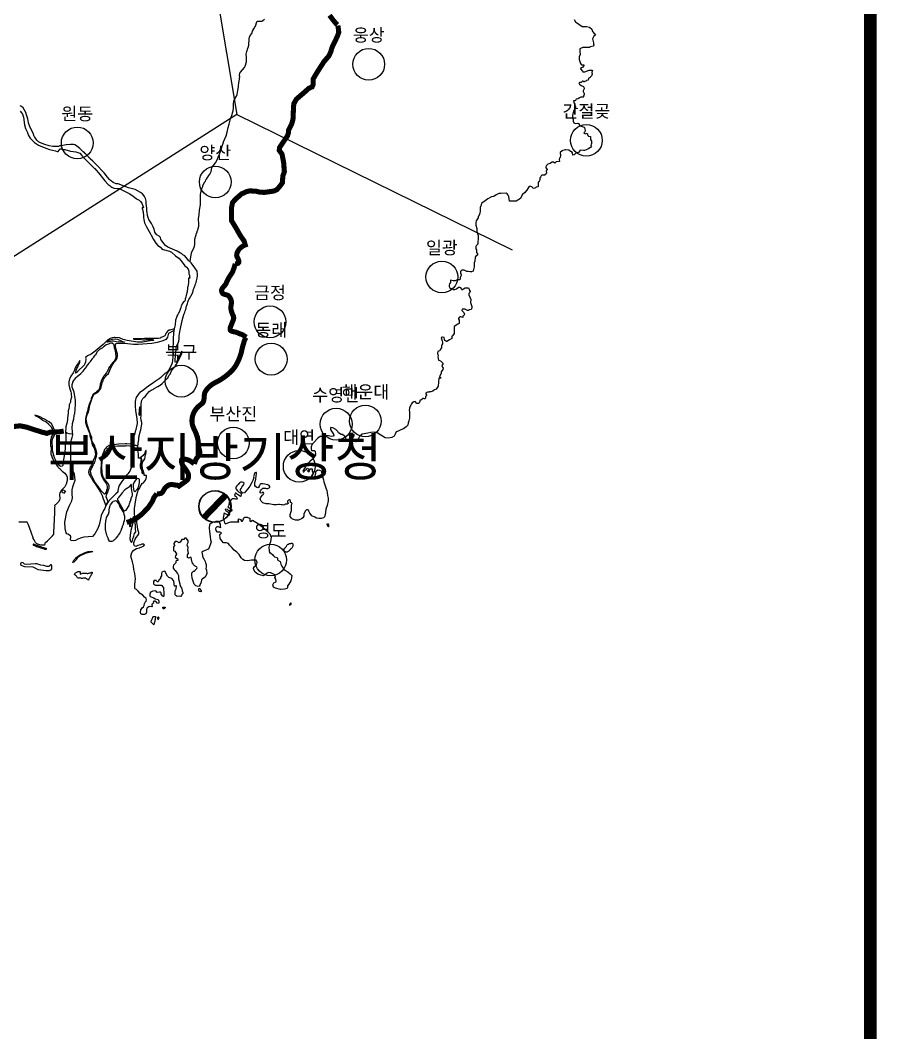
# Model space of a CAD drawing. Header units: millimetres. Extents: x -954552 to 1497340, y -301250 to 736091.
# Drawn here: x 369630 to 437134, y 139135 to 218938 of the extents above; entities that cross this region are included whole.
import ezdxf
from ezdxf.enums import TextEntityAlignment as Align

# ---------------------------------------------------------------- set-up
doc = ezdxf.new("R2010")
doc.units = ezdxf.units.MM
for name, color, linetype in [('2121', 7, 'Continuous'), ('2122', 7, 'Continuous'), ('2411', 7, 'Continuous'), ('AWS', 4, 'Continuous'), ('AWS명', 2, 'Continuous'), ('EL', 2, 'Continuous'), ('MAIN-RIVER', 5, 'Continuous'), ('Point', 1, 'Continuous'), ('관측소명', 3, 'Continuous'), ('기상청', 1, 'Continuous'), ('티센', 6, 'Continuous')]:
    doc.layers.add(name, color=color, linetype=linetype)
doc.styles.get("Standard").update_dxf_attribs({"font": ''})
doc.styles.get('Standard').set_extended_font_data('Gulim')

# ---------------------------------------------------------------- blocks, each defined once
blk = doc.blocks.new('관측소(기상청)')
at = {"layer": '기상청', "const_width": 500}
blk.add_lwpolyline([(821, 874), (-914, -926)], dxfattribs=at)
at = {"layer": '기상청'}
blk.add_circle((-46, -26), 1250, dxfattribs=at)

msp = doc.modelspace()

# ---------------------------------------------------------------- linework, layer by layer
at = {"const_width": 1000}
msp.add_lwpolyline([(436634, 41900), (436634, 603450), (72212, 603450), (72212, 41900)], close=True, dxfattribs=at)
at = {"layer": '2121', "color": 7}
msp.add_lwpolyline([(413287, 219002), (413390, 218820), (413390, 218820), (413905, 218457), (414257, 218457), (414491, 218399), (414667, 218223), (414725, 218048), (414901, 217872), (414959, 217755), (414842, 217696), (414725, 217462), (414815, 217151), (414815, 217151), (414804, 217054), (414834, 216987), (414837, 216939), (414781, 216904), (414558, 216835), (414494, 216791), (413958, 216782), (413784, 216723), (413734, 216679), (413735, 216452), (413767, 216254), (413729, 216190), (413688, 216046), (413691, 215840), (413725, 215691), (413778, 215516), (413835, 215448), (413835, 215448), (413873, 215424), (414041, 215420), (414042, 215377), (413969, 215238), (413857, 215193), (413795, 215126), (413796, 215113), (413818, 215073), (413924, 214950), (413936, 214948), (413968, 214869), (414131, 214866), (414472, 215002), (414691, 214996), (414729, 214987), (414730, 214943), (414685, 214847), (414678, 214808), (414703, 214693), (414658, 214559), (414581, 214491), (414551, 214418), (414433, 214364), (414414, 214345), (414378, 214213), (414247, 214199), (414205, 214130), (414111, 214100), (414093, 214084), (414043, 214077), (413986, 214126), (413986, 214126), (413949, 214126), (413843, 214043), (413706, 214037), (413663, 214015), (413676, 213953), (413715, 213897), (413834, 213789), (414023, 213727), (414061, 213671), (414083, 213521), (414006, 213364), (413998, 213323), (414069, 213165), (414070, 213096), (414035, 212955), (414011, 212901), (413993, 212882), (413824, 212868), (413705, 212828), (413607, 212745), (413439, 212705), (413384, 212620), (413343, 212598), (413247, 212578), (413266, 212481), (413299, 212399), (413301, 212316), (413404, 212117), (413404, 212099), (413399, 212017), (413325, 211941), (413325, 211941), (413292, 211877), (413292, 211858), (413247, 211783), (413167, 211429), (413148, 211280), (413207, 211114), (413203, 210976), (413255, 210849), (413308, 210815), (413361, 210811), (413567, 210838), (413624, 210790), (413700, 210671), (413765, 210610), (414003, 210544), (414066, 210512), (414136, 210404), (414151, 210204), (414140, 210147), (414060, 210075), (414079, 210050), (414168, 209992), (414323, 210035), (414370, 209851), (414408, 209814), (414548, 209787), (414565, 209776), (414573, 209642), (414568, 209535), (414654, 209418), (414650, 209204), (414622, 209161), (414608, 209076), (414650, 209020), (414580, 208907), (414438, 208822), (414353, 208765), (414113, 208666), (414019, 208668), (413762, 208686), (413711, 208629), (413712, 208616), (413621, 208521), (413410, 208461), (413317, 208351), (413274, 208328), (413193, 208315), (413159, 208489), (413114, 208564), (413002, 208599), (412856, 208690), (412624, 208737), (412570, 208731), (412395, 208671), (412332, 208635), (412184, 208518), (412195, 208416), (412225, 208306), (412207, 208268), (412175, 208119), (412142, 208071), (412099, 207973), (412126, 207817), (412119, 207807), (411876, 207769), (411790, 207699), (411790, 207687), (411766, 207680), (411664, 207748), (411664, 207748), (411533, 207749), (411497, 207734), (411397, 207643), (411205, 207584), (411118, 207496), (411063, 207382), (411065, 207313), (411148, 207171), (411148, 207152), (411081, 207070), (411108, 206888), (411066, 206820), (411041, 206819), (410973, 206746), (410967, 206728), (410743, 206721), (410711, 206712), (410681, 206683), (410681, 206683), (410631, 206559), (410589, 206488), (410574, 206375), (410560, 206290), (410518, 206233), (410475, 206191), (410461, 206134), (410461, 206021), (410455, 205879), (410450, 205839), (410430, 205817), (410281, 205779), (410232, 205738), (410139, 205687), (410065, 205715), (409938, 205815), (409871, 205839), (409800, 205848), (409763, 205832), (409726, 205798), (409726, 205798), (409555, 205555), (409386, 205371), (409195, 205167), (409058, 204893), (408715, 204687), (408199, 204670), (408143, 205038), (408124, 205100), (408093, 205153), (408002, 205260), (407915, 205310), (407505, 205291), (407362, 205282), (407128, 205186), (406943, 205045), (406781, 205008), (406493, 204855), (406261, 204709), (406014, 204512), (405959, 204423), (405926, 204294), (405907, 204267), (405876, 204180), (405875, 204154), (405875, 203898), (405851, 203741), (405789, 203567), (405730, 203477), (405719, 203364), (405566, 203130), (405531, 202973), (405546, 202787), (405625, 202525), (405622, 202293), (405713, 201973), (405722, 201907), (405722, 201907), (405710, 201845), (405700, 201314), (405675, 201285), (405675, 201266), (405599, 201184), (405558, 201149), (405541, 201105), (405530, 201005), (405543, 200930), (405601, 200843), (405598, 200643), (405681, 200520), (405676, 200413), (405546, 200336), (405491, 200254), (405452, 199941), (405410, 199822), (405396, 199509), (405339, 199189), (405321, 199167), (405190, 199106), (405077, 199104), (404943, 199133), (404827, 199145), (404613, 199229), (404451, 199233), (404376, 199200), (404327, 199131), (404329, 199037), (404381, 198863), (404378, 198809), (404378, 198809), (404303, 198662), (404292, 198530), (404262, 198482), (404075, 198471), (403895, 198405), (403751, 198397), (403547, 198462), (403533, 198448), (403553, 198281), (403473, 198161), (403437, 198055), (403439, 197954), (403504, 197790), (403667, 197783), (403755, 197719), (403880, 197717), (404010, 197763), (404164, 197903), (404239, 197911), (404302, 197887), (404432, 197723), (404449, 197717), (404486, 197721), (404572, 197763), (404709, 197855), (404903, 197852), (404953, 197840), (405007, 197749), (405023, 197681), (405089, 197555), (405064, 197479), (405064, 197479), (404991, 197391), (404986, 197297), (405141, 196937), (405121, 196680), (405225, 196382), (405221, 196270), (405203, 196200), (405166, 196149), (405023, 196116), (404967, 196072), (404868, 196061), (404735, 196144), (404683, 196162), (404450, 196170), (404442, 196064), (404582, 195891), (404634, 195785), (404635, 195760), (404592, 195675), (404529, 195632), (404506, 195602), (404500, 195521), (404350, 195556), (404275, 195555), (404213, 195517), (404171, 195423), (404172, 195372), (404235, 195288), (404235, 195288), (404226, 195045), (404128, 194972), (403835, 194801), (403835, 194557), (403835, 194362), (403835, 194240), (403689, 194069), (403640, 194044), (403640, 193849), (403469, 193751), (403255, 193608), (403255, 193608), (403223, 193614), (403135, 193660), (403103, 193687), (403058, 193786), (403043, 193930), (403030, 193946), (402922, 193964), (402844, 193965), (402818, 193936), (402813, 193908), (402820, 193833), (402888, 193668), (402918, 193560), (402914, 193434), (402864, 193366), (402841, 193308), (402837, 193127), (402727, 192975), (402697, 192887), (402585, 192861), (402548, 192823), (402518, 192710), (402519, 192648), (402558, 192536), (402554, 192391), (402562, 192285), (402602, 192155), (402615, 192142), (402759, 192094), (402956, 191896), (402858, 191725), (402907, 191603), (402956, 191505), (402931, 191408), (402809, 191237), (402809, 191090), (402672, 190862), (402672, 190862), (402799, 190727), (402611, 190724), (402577, 190092), (402418, 189870), (402272, 189821), (402150, 189699), (401978, 189639), (401891, 189657), (401853, 189619), (401828, 189612), (401780, 189628), (401716, 189632), (401635, 189584), (401604, 189537), (401604, 189499), (401650, 189403), (401651, 189353), (401638, 189353), (401577, 189289), (401579, 189146), (401542, 189105), (401542, 189092), (401536, 189086), (401454, 189094), (401425, 189118), (401336, 189114), (401305, 189092), (401276, 189034), (401222, 189009), (401133, 188933), (401103, 188801), (401030, 188722), (400880, 188729), (400758, 188883), (400658, 188863), (400522, 188786), (400522, 188773), (400522, 188773), (400455, 188703), (400416, 188609), (400351, 188533), (400297, 188370), (400294, 188170), (400301, 188139), (400301, 188139), (400304, 187786), (400304, 187575), (400254, 187369), (400209, 187203), (400165, 187020), (400048, 186881), (399837, 186742), (399632, 186648), (399421, 186559), (399260, 186487), (399166, 186303), (399099, 186165), (398916, 186048), (398633, 186004), (398383, 186026), (398172, 186165), (397917, 186326), (397733, 186442), (397522, 186464), (397273, 186442), (397017, 186398), (396573, 186303), (396368, 186142), (396295, 185981), (396184, 185793), (396068, 185704), (395951, 185726), (395857, 185793), (395812, 185909), (395857, 186070), (395951, 186187), (395951, 186281), (395835, 186259), (395768, 186187), (395696, 186048), (395651, 185932), (395535, 185793), (395440, 185815), (395324, 185865), (395279, 186070), (395185, 186165), (395024, 186281), (394930, 186281), (394724, 186420), (394652, 186537), (394491, 186675), (394263, 186814), (394075, 186836), (394075, 186675), (394169, 186559), (394308, 186326), (394352, 186187), (394286, 186165), (394147, 186142), (393914, 186187), (393753, 186209), (393681, 186142), (393475, 186142), (393264, 186142), (393059, 185981), (392803, 185676), (392642, 185515), (392570, 185310), (392548, 185149), (392592, 185032), (392803, 185032), (392870, 184982), (392898, 184705), (392803, 184499), (392642, 184310), (392481, 184199), (392248, 183966), (392109, 183733), (391948, 183505), (391898, 183389), (391926, 183339), (391971, 183339), (392065, 183478), (392154, 183505), (392204, 183594), (392248, 183644), (392365, 183594), (392343, 183505), (392270, 183411), (392343, 183339), (392409, 183367), (392431, 183455), (392481, 183572), (392570, 183594), (392642, 183572), (392642, 183478), (392642, 183389), (392687, 183317), (392687, 183200), (392615, 183083), (392592, 182995), (392592, 182878), (392615, 182834), (392753, 182900), (392848, 182995), (392892, 183111), (392920, 183250), (392920, 183361), (392987, 183433), (393081, 183500), (393220, 183478), (393336, 183411), (393381, 183317), (393425, 183156), (393447, 183039), (393475, 182878), (393520, 182717), (393564, 182556), (393658, 182229), (393753, 182001), (393797, 181884), (393819, 181723), (393842, 181490), (393892, 181257), (393892, 181052), (393819, 180680), (393725, 180402), (393681, 180169), (393658, 179986), (393614, 179802), (393520, 179708), (393359, 179664), (393170, 179664), (392987, 179686), (392848, 179775), (392615, 179869), (392548, 179963), (392454, 180080), (392387, 180241), (392337, 180330), (392270, 180358), (392198, 180358), (392082, 180241), (391971, 180008), (391993, 179847), (391898, 179708), (391804, 179636), (391665, 179591), (391554, 179547), (391321, 179547), (391204, 179591), (391088, 179614), (390999, 179686), (390905, 179825), (390905, 179986), (390949, 180147), (390999, 180308), (391021, 180563), (391021, 180746), (391066, 180841), (390999, 180913), (390927, 180935), (390927, 181024), (390927, 181096), (390855, 181140), (390766, 181118), (390694, 181024), (390694, 180935), (390738, 180891), (390738, 180841), (390666, 180796), (390583, 180796), (390510, 180796), (390461, 180735), (390388, 180724), (390305, 180735), (390183, 180746), (390072, 180768), (389989, 180768), (389833, 180735), (389744, 180757), (389628, 180757), (389483, 180780), (389228, 180818), (389023, 180818), (388756, 180913), (388612, 181024), (388562, 181135), (388551, 181229), (388601, 181351), (388717, 181496), (388789, 181590), (388817, 181662), (388806, 181723), (388717, 181734), (388684, 181690), (388623, 181651), (388551, 181679), (388540, 181762), (388562, 181845), (388623, 181929), (388695, 182018), (388745, 182051), (388806, 182062), (388950, 182051), (389045, 182040), (389156, 182040), (389250, 182073), (389300, 182145), (389300, 182195), (389250, 182267), (389145, 182317), (389023, 182340), (388900, 182378), (388745, 182390), (388656, 182401), (388584, 182401), (388540, 182367), (388490, 182278), (388429, 182184), (388429, 182101), (388345, 182073), (388284, 182112), (388173, 182184), (388129, 182267), (388118, 182439), (388151, 182573), (388201, 182767), (388234, 183028), (388245, 183178), (388245, 183283), (388190, 183283), (388118, 183272), (388090, 183222), (388068, 183128), (388040, 183017), (388018, 182972), (388040, 182911), (388018, 182823), (387957, 182656), (387885, 182512), (387729, 182206), (387557, 182018), (387390, 181784), (387307, 181701), (387174, 181662), (387063, 181762), (387002, 181857), (387002, 181940), (387052, 182029), (387085, 182145), (387185, 182245), (387257, 182340), (387268, 182451), (387218, 182501), (387124, 182523), (387013, 182523), (386907, 182473), (386796, 182340), (386702, 182234), (386619, 182134), (386619, 182062), (386641, 181968), (386752, 181845), (386835, 181773), (386980, 181690), (387052, 181618), (387052, 181557), (387013, 181435), (386980, 181396), (386880, 181473), (386752, 181568), (386652, 181651), (386580, 181651), (386541, 181557), (386508, 181485), (386641, 181396), (386702, 181301), (386724, 181218), (386691, 181168), (386619, 181190), (386519, 181218), (386447, 181229), (386336, 181229), (386219, 181118), (386108, 180941), (386075, 180746), (386036, 180652), (386002, 180591), (386158, 180480), (386241, 180408), (386302, 180324), (386280, 180252), (386241, 180224), (386036, 180297), (385964, 180385), (385808, 180408), (385769, 180335), (385830, 180297), (385986, 180202), (386075, 180080), (386119, 179986), (386108, 179913), (386047, 179902), (385914, 179975), (385808, 180047), (385708, 180080), (385664, 180047), (385664, 179975), (385636, 179730), (385686, 179525), (385719, 179319), (385797, 179236), (386002, 179331), (386230, 179403), (386530, 179414), (386724, 179403), (386857, 179392), (386807, 179547), (386880, 179636), (387002, 179597), (387074, 179464), (387135, 179464), (387207, 179575), (387257, 179708), (387329, 179769), (387524, 179769), (387690, 179697), (387751, 179647), (387729, 179586), (387718, 179503), (387751, 179442), (387823, 179464), (387934, 179536), (388334, 179297), (388673, 179042), (388995, 178742), (389289, 178459), (389406, 178198), (389350, 177832), (389278, 177626), (389234, 177399), (389245, 177132), (389267, 176966), (389350, 176966), (389533, 176805), (389583, 176721), (389678, 176649), (389872, 176588), (389894, 176516), (389905, 176444), (389944, 176383), (390127, 176277), (390161, 176055), (390244, 175900), (390405, 175683), (390527, 175572), (390716, 175467), (390910, 175306), (391032, 175178), (391010, 174984), (390949, 174767), (390805, 174484), (390705, 174351), (390683, 174234), (390655, 174145), (390449, 174090), (390150, 174062), (389739, 174173), (389594, 174256), (389533, 174428), (389606, 174584), (389739, 174645), (389811, 174706), (389778, 174873), (389700, 175017), (389739, 175139), (389689, 175233), (389472, 175322), (389389, 175394), (389289, 175383), (389195, 175417), (389100, 175367), (388950, 175250), (388795, 175139), (388601, 175189), (388351, 175272), (388145, 175428), (388046, 175633), (388023, 175755), (388107, 175900), (388251, 176000), (388279, 176094), (388301, 176188), (388251, 176338), (388218, 176371), (388095, 176371), (387868, 176383), (387540, 176338), (387296, 176349), (387174, 176433), (387041, 176566), (386885, 176832), (386691, 177010), (386502, 177160), (386319, 177387), (386113, 177571), (386041, 177704), (385897, 177737), (385653, 177748), (385519, 177909), (385386, 178087), (385353, 178403), (385414, 178453), (385497, 178498), (385447, 178559), (385353, 178581), (385181, 178598), (385059, 178731), (385036, 178848), (385059, 178970), (385147, 179031), (385242, 179042), (385325, 178992), (385414, 178947), (385447, 178981), (385414, 179092), (385414, 179225), (385325, 179347), (385220, 179419), (385059, 179430), (384953, 179358), (384831, 179381), (384698, 179308), (384553, 179186), (384515, 178898), (384553, 178631), (384603, 178259), (384637, 177981), (384687, 177820), (384603, 177604), (384515, 177376), (384459, 177254), (384398, 177215), (384132, 177121), (384009, 177071), (383948, 177010), (383976, 176893), (384020, 176599), (384093, 176483), (384215, 176288), (384237, 176166), (384287, 176033), (384276, 175827), (384254, 175716), (384309, 175589), (384337, 175344), (384265, 175139), (384204, 175045), (384082, 174956), (383976, 174895), (383926, 174823), (383887, 174645), (383815, 174473), (383732, 174328), (383660, 174306), (383465, 174351), (383343, 174484), (383254, 174728), (383182, 174956), (383149, 175222), (383149, 175378), (383293, 175522), (383364, 175514), (383396, 175552), (383428, 175591), (383459, 175630), (383473, 175648), (383513, 175690), (383547, 175732), (383563, 175775), (383562, 175789), (383542, 175832), (383511, 175866), (383472, 175896), (383428, 175920), (383390, 175942), (383349, 175973), (383312, 176007), (383277, 176043), (383247, 176083), (383242, 176090), (383217, 176132), (383196, 176177), (383179, 176225), (383165, 176274), (383159, 176294), (383147, 176342), (383136, 176391), (383128, 176440), (383120, 176490), (383113, 176540), (383108, 176576), (383108, 176576), (383071, 176627), (382966, 176566), (382882, 176538), (382805, 176588), (382805, 176671), (382805, 176793), (382867, 176875), (382880, 176915), (382876, 177081), (382850, 177162), (382859, 177381), (382794, 177568), (382799, 177667), (382859, 177781), (382864, 177900), (382814, 177982), (382705, 178122), (382579, 178120), (382556, 178008), (382356, 178018), (382289, 177885), (382221, 177803), (382162, 177762), (382091, 177763), (382065, 177790), (381971, 177849), (381852, 177859), (381729, 177708), (381730, 177657), (381775, 177590), (381776, 177534), (381721, 177439), (381704, 177347), (381706, 177151), (381725, 177126), (381807, 177084), (381897, 176969), (381897, 176969), (381936, 176873), (381936, 176842), (381908, 176809), (381855, 176715), (381852, 176615), (381916, 176523), (382029, 176525), (382062, 176375), (382037, 176353), (381906, 176335), (381905, 176273), (381884, 176185), (381736, 176026), (381717, 175992), (381688, 175888), (381691, 175744), (381760, 175646), (381828, 175579), (382021, 175340), (382099, 175170), (382115, 175076), (382115, 174908), (382203, 174515), (382203, 174471), (382256, 174316), (382345, 174192), (382365, 174136), (382380, 173962), (382457, 173843), (382464, 173782), (382353, 173665), (382353, 173665), (382326, 173608), (382299, 173507), (382161, 173533), (381992, 173524), (381955, 173568), (381892, 173591), (381847, 173647), (381844, 173885), (381830, 173960), (381927, 174136), (381937, 174323), (381924, 174352), (381899, 174355), (381837, 174341), (381824, 174325), (381800, 174327), (381743, 174739), (381719, 174793), (381590, 174943), (381338, 175008), (381243, 175127), (381031, 175519), (380924, 175497), (380776, 175450), (380760, 175331), (380755, 175155), (380700, 175074), (380689, 175036), (380684, 174916), (380672, 174901), (380592, 174872), (380592, 174872), (380573, 174852), (380500, 174686), (380451, 174682), (380355, 174793), (380186, 174772), (380125, 174708), (380122, 174508), (380172, 174453), (380286, 174423), (380735, 174418), (380797, 174388), (380848, 174320), (380914, 174202), (380910, 174039), (380956, 173896), (380942, 173534), (380931, 173508), (380899, 173508), (380829, 173579), (380746, 173701), (380726, 173799), (380707, 173833), (380671, 173851), (380596, 173851), (380419, 173825), (380305, 173955), (380080, 173951), (379918, 173874), (379894, 173849), (379846, 173711), (379849, 173567), (379849, 173567), (379874, 173511), (380163, 173416), (380264, 173330), (380497, 173277), (380555, 173140), (380563, 173015), (380514, 172965), (380432, 172982), (380369, 173065), (380293, 173130), (380262, 173144), (380180, 173150), (380149, 173140), (380118, 173077), (380120, 172996), (380083, 172964), (380045, 172951), (380002, 172920), (380000, 172856), (380018, 172719), (380012, 172713), (379799, 172719), (379770, 172707), (379620, 172594), (379620, 172582), (379595, 172557), (379590, 172501), (379590, 172501), (379579, 172391), (379568, 172274), (379518, 172163), (379413, 172091), (379229, 172102), (379135, 172141), (379107, 172297), (379135, 172480), (379240, 172613), (379340, 172696), (379396, 172802), (379424, 172974), (379474, 173085), (379557, 173157), (379590, 173263), (379546, 173374), (379435, 173479), (379279, 173612), (379085, 173757), (378930, 173940), (378796, 174073), (378696, 174112), (378663, 174184), (378674, 174462), (378696, 174689), (378707, 174906), (378663, 175344), (378574, 175644), (378552, 175933), (378480, 176260), (378397, 176505), (378358, 176710), (378430, 176977), (378574, 177182), (378796, 177299), (379024, 177349), (379207, 177432), (379374, 177504), (379435, 177604), (379351, 177648), (379218, 177648), (379096, 177593), (378891, 177532), (378746, 177471), (378635, 177504), (378591, 177615), (378591, 177748), (378635, 177904), (378685, 178037), (378769, 178159), (378902, 178320), (378974, 178448), (378985, 178570), (378902, 178803), (378874, 179042), (378818, 179347), (378780, 179625), (378669, 179864), (378624, 180036), (378646, 180458), (378696, 180796), (378730, 181146), (378791, 181424), (378935, 181907), (379024, 182029), (379107, 182212), (379252, 182417), (379346, 182489), (379490, 182684), (379562, 182817), (379585, 182961), (379585, 183067), (379512, 183045), (379390, 183067), (379390, 183200), (379357, 183372), (379268, 183578), (379246, 183866), (379268, 184111), (379357, 184205), (379440, 184360), (379512, 184688), (379551, 184860), (379562, 185038), (379512, 184993), (379462, 184810), (379318, 184638), (379163, 184494), (379018, 184433), (378946, 184433), (378946, 184749), (378907, 185049), (378885, 185293), (378846, 185387), (378763, 185426), (378652, 185426), (378558, 185376), (378558, 185232), (378508, 184738), (378519, 184532), (378485, 184011), (378424, 183783), (378258, 183405), (378108, 183200), (377930, 183011), (377786, 182789), (377642, 182584), (377419, 182262), (377375, 182112), (377314, 181862), (377314, 181751), (377170, 181618), (377025, 181485), (376759, 181218), (376553, 180990), (376387, 180680), (376304, 180458), (376204, 180291), (376020, 179902), (375926, 179519), (375843, 179170), (375743, 178881), (375515, 178459), (375332, 178254), (374982, 178215), (374644, 178192), (374449, 178131), (374172, 178048), (373988, 177926), (373811, 177904), (373650, 177926), (373578, 177987), (373616, 178215), (373578, 178298), (373389, 178431), (373289, 178448), (373256, 178542), (373167, 178881), (373145, 179386), (373300, 180197), (373522, 180685), (373689, 181057), (373739, 181285), (373711, 181590), (373728, 181918), (373772, 182156), (373822, 182312), (373955, 182678), (373894, 183150), (373783, 183461), (373678, 183966), (373605, 184327), (373628, 184693), (373605, 185176), (373628, 185610), (373678, 185898), (373728, 186059), (373783, 186265), (373711, 186326), (373483, 186348), (373300, 186398), (373184, 186477), (373230, 186296), (373225, 185821), (373180, 185480), (373178, 185202), (373136, 184912), (373129, 184782), (373029, 184296), (373016, 184188), (373015, 184031), (372978, 183840), (372938, 183798), (372807, 183753), (372711, 183842), (372488, 184138), (372327, 184458), (372182, 184994), (372160, 185193), (372139, 185762), (372192, 185987), (372255, 186074), (372254, 186093), (372302, 186151), (372301, 186176), (372356, 186321), (372361, 186377), (372352, 186552), (372352, 186552), (372257, 186816), (372202, 186937), (372081, 187117), (371915, 187278), (371708, 187386), (371543, 187508), (371366, 187586), (371311, 187627), (370990, 187752), (370782, 187815), (370863, 187746), (371193, 187566), (371407, 187422), (371427, 187400), (371666, 187276), (371852, 187130), (371864, 187130), (371870, 187111), (372059, 186894), (372150, 186711), (372176, 186643), (372176, 186263), (372165, 186232), (372078, 186098), (372073, 185985), (372030, 185928), (372013, 185853), (372020, 185366), (372058, 185279), (372040, 184727), (372076, 184674), (372076, 184674), (372070, 184655), (372113, 184580), (372127, 184487), (372146, 184468), (372256, 184247), (372364, 184102), (372563, 183765), (372638, 183680), (372676, 183638), (372740, 183596), (372741, 183583), (372860, 183476), (372925, 183405), (373139, 183252), (373286, 183048), (373317, 182934), (373330, 182666), (373247, 182372), (373138, 182152), (372861, 181872), (372824, 181790), (372750, 181690), (372721, 181589), (372752, 181202), (372735, 181139), (372661, 180995), (372499, 180826), (372415, 180754), (372377, 180740), (372341, 180690), (372346, 180650), (372346, 180650), (372320, 180522), (372342, 180513), (372342, 180295), (372326, 180126), (372253, 178576), (372238, 178432), (372207, 178362), (372140, 178293), (372140, 178280), (371758, 177884), (371740, 177875), (371740, 177850), (371655, 177763), (371579, 177724), (371579, 177724), (371575, 177635), (371531, 177588), (371531, 177575), (371301, 177571), (371181, 177585), (370937, 177669), (370832, 177781), (370716, 177995), (370656, 178084), (370655, 178139), (370504, 178524), (370352, 178950), (370249, 179215), (370180, 179385), (369511, 179391)], dxfattribs=at)
at = {"layer": '2122', "color": 7}
for points in [[(379267, 183194), (379305, 183228), (379315, 183242), (379321, 183285), (379304, 183334), (379278, 183385), (379267, 183406), (379251, 183454), (379235, 183501), (379220, 183549), (379219, 183551), (379205, 183599), (379193, 183648), (379182, 183697), (379175, 183747), (379171, 183796), (379171, 183805), (379173, 183854), (379178, 183904), (379186, 183954), (379194, 184003), (379199, 184038), (379205, 184088), (379210, 184138), (379212, 184176), (379219, 184227), (379222, 184278), (379217, 184327), (379212, 184340), (379192, 184392), (379178, 184402), (379130, 184389), (379114, 184354), (379122, 184301), (379139, 184242), (379144, 184224), (379144, 184224), (379139, 184174), (379131, 184125), (379121, 184076), (379110, 184027), (379103, 183990), (379094, 183941), (379086, 183891), (379082, 183841), (379082, 183825), (379084, 183775), (379090, 183726), (379100, 183676), (379114, 183628), (379116, 183619), (379134, 183573), (379155, 183527), (379176, 183482), (379192, 183441), (379203, 183392), (379212, 183343), (379222, 183294), (379226, 183276), (379235, 183224), (379247, 183207), (379267, 183194), (379267, 183194)], [(377381, 181317), (377338, 181265), (377308, 181209), (377298, 181164), (377309, 181090), (377405, 180954), (377599, 180576), (377752, 180356), (377846, 180273), (377971, 180316), (378203, 180698), (378238, 180842), (378293, 180955), (378304, 181030), (378317, 181043), (378393, 181331), (378442, 181395), (378478, 181495), (378482, 181632), (378457, 181701), (378434, 181910), (378408, 182032), (378405, 182294), (378384, 182350), (378359, 182356), (378318, 182301), (378299, 182257), (378215, 182157), (378150, 182123), (378088, 182065), (377941, 181984), (377941, 181984), (377872, 181930), (377872, 181917), (377644, 181671), (377645, 181645), (377459, 181425), (377381, 181317), (377381, 181317)], [(372874, 181797), (373003, 181925), (373199, 181828), (373042, 181647), (373008, 181678), (372976, 181716), (372938, 181749), (372898, 181779), (372874, 181797), (372874, 181797)], [(376379, 179461), (376395, 179589), (376430, 179733), (376595, 180011), (376642, 180186), (376632, 180392), (376716, 180688), (376739, 180738), (376930, 180972), (376966, 181035), (377084, 181068), (377172, 181076), (377198, 181064), (377401, 180826), (377492, 180593), (377761, 180141), (377807, 180018), (377847, 179861), (377844, 179642), (377822, 179474), (377779, 179344), (377774, 179295), (377705, 179104), (377693, 179092), (377637, 178915), (377582, 178820), (377552, 178700), (377470, 178539), (377338, 178360), (377314, 178296), (377170, 178125), (377170, 178125), (377153, 178081), (377095, 178017), (377052, 177978), (377039, 177977), (377040, 177965), (377019, 177958), (376933, 177891), (376859, 177865), (376721, 177857), (376677, 177868), (376575, 178010), (376577, 178029), (376552, 178113), (376480, 178281), (376460, 178368), (376425, 178434), (376351, 178807), (376345, 179201), (376379, 179461), (376379, 179461)], [(393899, 179018), (393875, 179062), (393861, 179089), (393838, 179133), (393829, 179159), (393821, 179209), (393823, 179223), (393842, 179261), (393886, 179243), (393899, 179229), (393923, 179186), (393931, 179140), (393937, 179089), (393931, 179057), (393912, 179018), (393899, 179018), (393899, 179018)], [(371731, 177282), (371683, 177295), (371635, 177309), (371586, 177323), (371538, 177337), (371491, 177351), (371488, 177352), (371439, 177364), (371390, 177377), (371342, 177392), (371296, 177410), (371270, 177422), (371229, 177453), (371200, 177467), (371150, 177468), (371129, 177467), (371082, 177482), (371037, 177506), (370992, 177531), (370945, 177548), (370925, 177550), (370905, 177550), (370852, 177566), (370796, 177597), (370743, 177629), (370697, 177646), (370662, 177635), (370656, 177627), (370650, 177614), (370655, 177564), (370656, 177563), (370669, 177563), (370717, 177553), (370762, 177530), (370803, 177506), (370850, 177488), (370850, 177488), (370897, 177471), (370944, 177455), (370992, 177440), (371040, 177425), (371088, 177411), (371136, 177396), (371183, 177382), (371231, 177367), (371238, 177365), (371286, 177349), (371333, 177333), (371380, 177317), (371411, 177307), (371458, 177290), (371506, 177273), (371552, 177262), (371602, 177253), (371652, 177253), (371667, 177256), (371713, 177274), (371731, 177282), (371731, 177282)], [(390439, 177100), (390439, 177150), (390439, 177177), (390435, 177228), (390439, 177277), (390439, 177279), (390462, 177319), (390498, 177355), (390539, 177388), (390561, 177407), (390587, 177451), (390611, 177497), (390636, 177542), (390664, 177583), (390698, 177616), (390701, 177618), (390745, 177640), (390793, 177657), (390810, 177663), (390848, 177688), (390896, 177700), (390948, 177701), (390951, 177701), (391007, 177711), (391060, 177713), (391092, 177701), (391112, 177662), (391118, 177607), (391117, 177580), (391117, 177529), (391109, 177478), (391094, 177430), (391072, 177384), (391066, 177375), (391037, 177335), (391003, 177300), (391003, 177300), (390964, 177266), (390932, 177240), (390896, 177201), (390860, 177161), (390824, 177122), (390785, 177087), (390745, 177058), (390703, 177036), (390657, 177023), (390606, 177017), (390556, 177023), (390535, 177029), (390493, 177054), (390454, 177087), (390439, 177100), (390439, 177100)], [(375355, 177069), (375321, 177029), (374972, 176962), (374742, 176904), (374308, 176689), (374117, 176528), (374117, 176515), (374061, 176460), (374061, 176435), (373859, 176213), (373784, 176190), (373759, 176193), (373765, 176231), (373826, 176331), (373842, 176338), (373842, 176350), (373884, 176411), (374004, 176534), (374022, 176566), (374307, 176783), (374747, 176989), (374971, 177068), (375220, 177084), (375355, 177069), (375355, 177069)], [(369701, 175975), (369667, 176093), (369697, 176181), (369734, 176219), (369828, 176209), (369936, 176104), (370087, 176056), (370830, 176130), (370923, 176131), (371219, 176023), (371475, 175977), (371708, 175899), (371895, 175909), (371962, 175959), (371975, 175959), (372006, 175991), (372005, 176016), (372036, 176048), (372068, 176045), (372100, 175943), (372092, 175699), (372018, 175598), (372018, 175585), (371906, 175552), (371681, 175549), (371030, 175614), (370853, 175736), (370653, 175827), (369989, 175867), (369713, 175950), (369713, 175950)], [(374142, 174998), (374114, 175039), (374086, 175081), (374057, 175121), (374040, 175145), (373993, 175181), (373948, 175216), (373917, 175254), (373912, 175292), (373925, 175324), (373959, 175358), (374001, 175381), (374043, 175411), (374087, 175438), (374132, 175461), (374179, 175479), (374227, 175490), (374232, 175490), (374283, 175497), (374321, 175490), (374364, 175462), (374366, 175458), (374363, 175411), (374353, 175381), (374341, 175328), (374340, 175305), (374364, 175292), (374411, 175305), (374471, 175331), (374532, 175356), (374582, 175360), (374632, 175361), (374682, 175360), (374732, 175358), (374782, 175356), (374788, 175356), (374788, 175356), (374839, 175358), (374859, 175356), (374905, 175337), (374922, 175330), (374970, 175333), (375019, 175349), (375068, 175368), (375070, 175369), (375120, 175376), (375170, 175383), (375218, 175396), (375230, 175401), (375280, 175439), (375294, 175439), (375294, 175407), (375286, 175358), (375270, 175311), (375248, 175265), (375223, 175220), (375217, 175209), (375194, 175164), (375169, 175121), (375144, 175078), (375118, 175035), (375092, 174992), (375068, 174948), (375046, 174903), (375031, 174870), (375015, 174821), (375012, 174819), (374965, 174821), (374935, 174838), (374904, 174875), (374878, 174914), (374837, 174941), (374789, 174957), (374789, 174957), (374737, 174965), (374686, 174966), (374635, 174966), (374586, 174956), (374577, 174953), (374534, 174928), (374532, 174927), (374483, 174925), (374449, 174934), (374403, 174955), (374358, 174980), (374321, 174991), (374272, 174975), (374224, 174959), (374206, 174959), (374163, 174983), (374142, 174998), (374142, 174998)], [(383857, 173889), (383806, 173903), (383760, 173921), (383741, 173934), (383707, 173973), (383691, 174020), (383690, 174023), (383697, 174072), (383716, 174113), (383740, 174157), (383741, 174158), (383786, 174151), (383815, 174115), (383836, 174064), (383837, 174062), (383873, 174025), (383882, 174010), (383888, 173961), (383876, 173921), (383857, 173889), (383857, 173889)], [(380885, 172558), (380870, 172596), (380878, 172611), (380869, 172662), (380870, 172667), (380908, 172682), (380931, 172686), (380981, 172688), (380995, 172686), (381048, 172674), (381055, 172667), (381043, 172622), (381025, 172599), (380988, 172566), (380987, 172566), (380940, 172556), (380888, 172558), (380885, 172558), (380885, 172558)], [(390909, 172835), (390995, 172924), (390994, 172948), (390981, 172961), (390981, 172986), (390932, 172986), (390919, 172973), (390919, 172960), (390894, 172960), (390894, 172947), (390870, 172947), (390870, 172922), (390858, 172910), (390859, 172846), (390872, 172835), (390872, 172835)], [(380151, 171295), (380119, 171332), (380085, 171370), (380061, 171395), (380017, 171427), (379975, 171459), (379948, 171497), (379946, 171503), (379948, 171552), (379961, 171593), (379977, 171640), (379998, 171686), (380021, 171731), (380036, 171763), (380056, 171808), (380075, 171855), (380083, 171878), (380098, 171927), (380101, 171932), (380142, 171945), (380198, 171938), (380227, 171932), (380282, 171931), (380303, 171925), (380311, 171889), (380294, 171835), (380274, 171784), (380264, 171735), (380253, 171686), (380245, 171647), (380236, 171598), (380226, 171549), (380216, 171500), (380205, 171457), (380191, 171409), (380175, 171361), (380175, 171361), (380158, 171314), (380151, 171295), (380151, 171295)], [(380531, 171894), (380497, 171894), (380463, 171875), (380441, 171830), (380446, 171776), (380448, 171773), (380473, 171726), (380485, 171720), (380533, 171735), (380534, 171735), (380565, 171773), (380567, 171823), (380549, 171867), (380531, 171894), (380531, 171894)]]:
    msp.add_lwpolyline(points, dxfattribs=at)
for points in [[(378797, 182802), (378660, 182612), (378535, 182404), (378535, 182148), (378579, 181848), (378660, 181778), (378889, 182039), (378987, 182230), (379042, 182503), (379042, 182731), (378971, 182802), (378851, 182830)], [(378317, 179679), (378279, 179423), (378252, 179069), (378290, 178998), (378344, 179069), (378371, 179379), (378344, 179586), (378344, 179668)], [(378524, 179788), (378524, 179586), (378497, 179341), (378388, 178905), (378333, 178714), (378290, 178344), (378279, 178071), (378317, 177869), (378388, 177771), (378442, 177842), (378508, 178071), (378579, 178278), (378644, 178480), (378742, 178616), (378726, 178823), (378715, 179041), (378698, 179434), (378671, 179614), (378606, 179761), (378551, 179804)]]:
    msp.add_lwpolyline(points, close=True, dxfattribs=at)
at = {"layer": '2411', "const_width": 400}
for points in [[(394618, 218574), (394483, 218722), (394273, 218971), (394006, 219328)], [(386561, 199731), (386664, 199741), (386805, 199789), (386850, 199849), (386855, 199969), (386811, 200116), (386716, 200281), (386688, 200417), (386711, 200580), (386755, 200693), (386887, 200895), (387001, 201007), (387194, 201152), (387300, 201201), (387363, 201223), (387266, 201551), (386972, 201967), (386629, 202575), (386271, 203162), (386271, 204108), (386364, 204573), (386614, 204852), (387066, 205246), (387467, 205432), (387717, 205490), (388211, 205461), (388476, 205397), (388863, 205368), (389608, 205475), (389858, 205583), (390152, 205927), (390295, 206141), (390324, 206657), (390446, 207001), (390388, 207746), (390259, 208397), (390045, 208676), (390073, 208906), (390446, 209464), (390696, 209837), (390775, 210102), (390775, 210273), (391004, 210725), (391083, 210954), (391133, 211204), (391162, 211978), (391190, 212364), (391405, 212730), (392035, 213267), (392365, 213568), (392637, 213689), (392723, 213897), (392723, 214319), (393081, 214921), (393568, 215673), (393955, 216124), (394105, 216453), (394198, 216783), (394613, 217649), (394735, 217986), (394669, 218522)], [(386580, 199741), (386565, 199693), (386550, 199645), (386535, 199597), (386521, 199548), (386506, 199500), (386491, 199452), (386476, 199405), (386460, 199357), (386443, 199310), (386426, 199263), (386408, 199216), (386389, 199170), (386369, 199125), (386348, 199080), (386337, 199058), (386312, 199014), (386287, 198972), (386260, 198930), (386232, 198888), (386204, 198847), (386175, 198806), (386147, 198764), (386119, 198723), (386091, 198681), (386064, 198639), (386051, 198617), (386027, 198573), (386005, 198528), (385983, 198483), (385962, 198437), (385942, 198392), (385921, 198346), (385900, 198301), (385879, 198255), (385858, 198210), (385858, 198210), (385836, 198165), (385814, 198120), (385808, 198110), (385774, 198068), (385738, 198026), (385700, 197985), (385663, 197944), (385628, 197903), (385594, 197861), (385564, 197820), (385539, 197778), (385518, 197735), (385505, 197692), (385499, 197647), (385500, 197625), (385505, 197575), (385517, 197525), (385536, 197477), (385560, 197434), (385566, 197426), (385597, 197394), (385636, 197369), (385681, 197349), (385729, 197333), (385781, 197320), (385833, 197307), (385886, 197294), (385937, 197279), (385984, 197261), (386007, 197250), (386044, 197218), (386079, 197182), (386112, 197144), (386142, 197102), (386169, 197059), (386194, 197013), (386194, 197013), (386215, 196966), (386234, 196917), (386249, 196868), (386262, 196818), (386271, 196768), (386271, 196765), (386275, 196717), (386274, 196669), (386270, 196619), (386264, 196570), (386257, 196519), (386248, 196469), (386240, 196418), (386234, 196368), (386229, 196317), (386227, 196267), (386227, 196258), (386232, 196209), (386239, 196159), (386248, 196110), (386259, 196061), (386272, 196013), (386286, 195964), (386302, 195916), (386318, 195869), (386336, 195821), (386337, 195817), (386358, 195771), (386381, 195725), (386402, 195679), (386422, 195633), (386439, 195587), (386447, 195553), (386451, 195506), (386450, 195458), (386443, 195411), (386443, 195411), (386432, 195363), (386418, 195315), (386401, 195267), (386382, 195218), (386362, 195170), (386341, 195121), (386321, 195072), (386301, 195023), (386293, 195002), (386272, 194948), (386251, 194894), (386229, 194840), (386210, 194787), (386193, 194735), (386179, 194684), (386170, 194637), (386168, 194592), (386172, 194551), (386183, 194517), (386207, 194488), (386239, 194463), (386279, 194442), (386324, 194424), (386373, 194408), (386426, 194395), (386482, 194382), (386539, 194370), (386595, 194358), (386650, 194345), (386668, 194340), (386714, 194321), (386760, 194300), (386806, 194280), (386851, 194260), (386898, 194240), (386944, 194221), (386944, 194221), (386990, 194204), (387038, 194188), (387043, 194186), (387090, 194173), (387139, 194161), (387448, 193954)], [(387441, 193948), (387411, 193914), (387383, 193875), (387358, 193830), (387334, 193782), (387313, 193731), (387294, 193676), (387276, 193621), (387259, 193564), (387243, 193506), (387228, 193449), (387219, 193415), (387202, 193368), (387187, 193321), (387172, 193273), (387159, 193225), (387147, 193177), (387135, 193128), (387124, 193079), (387113, 193030), (387102, 192981), (387091, 192932), (387080, 192883), (387069, 192834), (387069, 192834), (387057, 192785), (387044, 192737), (387043, 192731), (387028, 192683), (387014, 192635), (386999, 192587), (386984, 192539), (386968, 192492), (386952, 192444), (386935, 192397), (386918, 192350), (386900, 192303), (386882, 192256), (386863, 192210), (386843, 192164), (386823, 192119), (386802, 192073), (386780, 192028), (386757, 191984), (386756, 191982), (386734, 191937), (386711, 191892), (386688, 191847), (386664, 191803), (386639, 191760), (386613, 191717), (386586, 191674), (386559, 191632), (386531, 191591), (386502, 191550), (386471, 191510), (386440, 191471), (386425, 191453), (386394, 191414), (386361, 191376), (386328, 191339), (386328, 191339), (386294, 191303), (386258, 191267), (386223, 191232), (386186, 191198), (386149, 191164), (386112, 191130), (386074, 191098), (386051, 191078), (386013, 191045), (385975, 191012), (385937, 190980), (385899, 190948), (385859, 190917), (385820, 190886), (385780, 190856), (385740, 190826), (385700, 190797), (385659, 190768), (385618, 190739), (385577, 190710), (385535, 190682), (385493, 190654), (385451, 190627), (385433, 190615), (385390, 190590), (385346, 190565), (385302, 190540), (385257, 190516), (385212, 190493), (385168, 190469), (385123, 190446), (385078, 190423), (385033, 190399), (384989, 190375), (384945, 190351), (384901, 190327), (384901, 190327), (384858, 190301), (384816, 190275), (384774, 190248), (384733, 190220), (384693, 190191), (384655, 190161), (384618, 190130), (384579, 190098), (384541, 190064), (384504, 190029), (384467, 189993), (384432, 189956), (384398, 189919), (384365, 189880), (384333, 189840), (384303, 189800), (384275, 189758), (384248, 189716), (384223, 189673), (384200, 189629), (384179, 189584), (384177, 189579), (384163, 189532), (384153, 189483), (384144, 189433), (384138, 189382), (384133, 189331), (384129, 189279), (384125, 189227), (384121, 189175), (384117, 189124), (384111, 189073), (384104, 189023), (384095, 188975), (384083, 188928), (384068, 188882), (384068, 188882), (384049, 188839), (384045, 188830), (384016, 188792), (383983, 188757), (383948, 188723), (383911, 188690), (383872, 188658), (383832, 188626), (383792, 188595), (383751, 188563), (383711, 188531), (383672, 188498), (383635, 188463), (383626, 188455), (383591, 188418), (383558, 188380), (383525, 188342), (383493, 188302), (383463, 188262), (383434, 188221), (383406, 188179), (383380, 188136), (383356, 188093), (383333, 188048), (383317, 188014), (383295, 187969), (383275, 187923), (383256, 187876), (383240, 187828), (383224, 187779), (383211, 187730), (383199, 187680), (383189, 187630), (383181, 187579), (383174, 187529), (383169, 187478), (383169, 187478), (383166, 187427), (383165, 187376), (383166, 187325), (383168, 187274), (383172, 187224), (383179, 187174), (383185, 187132), (383194, 187085), (383206, 187038), (383219, 186991), (383235, 186945), (383252, 186898), (383271, 186852), (383290, 186805), (383311, 186759), (383332, 186713), (383354, 186667), (383375, 186621), (383397, 186575), (383418, 186528), (383439, 186482), (383459, 186435), (383472, 186405), (383489, 186358), (383505, 186311), (383522, 186263), (383538, 186215), (383553, 186168), (383568, 186120), (383582, 186072), (383596, 186024), (383608, 185975), (383620, 185927), (383631, 185878), (383641, 185829), (383648, 185788), (383648, 185788), (383655, 185739), (383660, 185689), (383665, 185639), (383669, 185589), (383672, 185539), (383676, 185489), (383679, 185439), (383683, 185390), (383688, 185340), (383691, 185303), (383703, 185252), (383717, 185202), (383731, 185152), (383745, 185101), (383758, 185052), (383768, 185002), (383777, 184953), (383782, 184905), (383783, 184858), (383779, 184818), (383766, 184773), (383748, 184730), (383725, 184687), (383699, 184645), (383671, 184603), (383640, 184562), (383609, 184520), (383577, 184479), (383546, 184436), (383517, 184394), (383493, 184355), (383472, 184310), (383453, 184264), (383434, 184217), (383416, 184171), (383398, 184124), (383398, 184124), (383380, 184077), (383363, 184030), (383361, 184024), (383342, 183979)], [(369114, 186915), (369615, 186970), (370122, 186869), (370734, 186667), (371394, 186460), (371729, 186378), (371842, 186422), (371990, 186472), (372672, 186491), (373058, 186563)], [(380388, 181623), (380481, 181614), (380586, 181617), (380694, 181639), (380790, 181689), (380871, 181785), (380969, 181955), (381042, 182072), (381114, 182149), (381271, 182265), (381401, 182325), (381569, 182351), (381795, 182312), (381987, 182291), (382077, 182268), (382144, 182220), (382364, 182380), (382641, 182579), (382798, 182707), (382847, 182775), (382893, 182920), (382900, 183028), (382884, 183140), (382825, 183289), (382724, 183458), (382618, 183608), (382444, 183838), (382370, 183998), (382329, 184184), (382352, 184293), (382417, 184336), (382577, 184347), (382717, 184323), (382880, 184276), (383080, 184173), (383219, 184072), (383342, 183979)], [(378021, 179345), (378529, 179538), (378794, 179681), (379203, 179996), (379711, 180526), (380026, 180984), (380169, 181321), (380388, 181623)]]:
    msp.add_lwpolyline(points, dxfattribs=at)
at = {"layer": 'AWS'}
for centre in [(397098, 215471), (414253, 209471), (374119, 209269), (384999, 206193), (402859, 198704), (389311, 195167), (389406, 192227), (382314, 190492), (394527, 187103), (396830, 187349), (386424, 185616), (391615, 183779), (389366, 176398)]:
    msp.add_circle(centre, 1250, dxfattribs=at)
at = {"layer": 'MAIN-RIVER'}
for points in [[(383032, 199925), (383066, 200284), (383088, 200433), (383131, 200614), (383332, 201045), (383366, 201143), (383381, 201254), (383396, 201674), (383415, 201774), (383443, 201900), (383468, 201926), (383470, 201961), (383488, 201992), (383502, 202089), (383533, 202133), (383533, 202158), (383545, 202171), (383592, 202378), (383617, 202403), (383651, 202518), (383693, 202711), (383710, 202842), (383690, 203323), (383735, 203611), (383749, 203980), (383837, 204388), (383833, 204797), (383844, 205198), (383876, 205476), (383901, 205531), (383941, 205683), (383941, 205683), (384020, 205840), (384032, 205910), (384171, 206205), (384227, 206262), (384269, 206355), (384311, 206410), (384385, 206552), (384471, 206641), (384478, 206667), (384593, 206843), (384593, 206861), (384665, 207018), (384723, 207301), (384748, 207370), (385017, 207699), (385176, 207994), (385205, 208089), (385242, 208152), (385328, 208370), (385350, 208404), (385356, 208467), (385386, 208514), (385444, 208710), (385457, 208723), (385467, 208786), (385479, 208798), (385542, 209017), (385574, 209084), (385650, 209330), (385662, 209342), (385852, 209834), (385852, 209834), (385946, 210128), (386022, 210484), (386108, 210753), (386231, 211280), (386244, 211292), (386322, 211506), (386334, 211518), (386363, 211633), (386424, 211795), (386445, 212027), (386440, 212352), (386468, 212552), (386546, 212736), (386670, 212957), (386728, 213076), (386769, 213399), (386838, 213696), (386842, 213798), (386925, 214496), (386917, 214523), (386910, 214545), (386938, 214801), (386977, 214847), (386977, 214859), (387303, 215202), (387364, 215315), (387459, 215673), (387469, 215773), (387467, 216019), (387443, 216260), (387496, 216484), (387496, 216484), (387580, 216730), (387581, 216777), (387638, 216987), (387675, 217479), (387698, 217608), (387759, 217739), (387874, 217885), (387931, 218080), (388015, 218211), (388019, 218256), (388056, 218294), (388089, 218377), (388159, 218474), (388286, 218820), (388295, 218869), (388295, 218869), (388679, 218860), (388679, 218860), (388755, 218913), (388883, 219026)], [(369613, 211771), (369733, 211642), (369804, 211524), (369877, 211287), (369960, 210695), (370052, 210409), (370194, 210098), (370214, 210074), (370286, 209856), (370414, 209648), (370490, 209559), (370490, 209559), (370756, 209301), (371065, 209100), (371651, 208865), (371946, 208759), (372401, 208637), (372543, 208590), (372624, 208598), (372789, 208794), (372833, 208798), (372970, 208760), (373133, 208762), (373598, 208619), (374017, 208563), (374244, 208491), (374316, 208450), (374494, 208286), (374783, 207956), (375171, 207562), (375439, 207300), (375458, 207294), (375477, 207263), (375496, 207257), (375496, 207244), (375608, 207125), (375621, 207122), (375621, 207110), (375792, 206918), (376308, 206279), (376570, 206002), (376720, 205882), (376765, 205836), (376765, 205836), (376844, 205788), (377017, 205709), (377288, 205687), (377418, 205665), (378262, 205247), (378463, 205137), (378508, 205091), (378805, 204855), (379000, 204758), (379118, 204642), (379222, 204517), (379326, 204244), (379334, 204163), (379239, 204187), (379234, 204180), (379241, 204093), (379319, 203844), (379333, 203502), (379341, 203388), (379369, 203232), (379421, 202958), (379572, 202666), (379909, 202109), (379909, 202091), (379957, 201999), (380141, 201667), (380320, 201372), (380466, 201190), (380693, 201040), (380771, 200935), (380884, 200871), (380884, 200871), (381405, 200733), (381549, 200660), (381580, 200628), (381864, 200382), (382125, 200174), (382322, 199965), (382609, 199588), (382702, 199493), (382714, 199494), (382721, 199475), (382742, 199464), (382876, 199320), (382922, 199163), (382925, 198962), (382951, 198900), (382957, 198824), (382979, 198750), (382991, 198609), (382899, 198618), (382888, 198574), (382880, 198249), (382835, 197917), (382823, 197892), (382825, 197741), (382790, 197608), (382785, 197509), (382765, 197475), (382695, 197240), (382690, 197133), (382672, 197102), (382636, 196983), (382636, 196983), (382626, 196863), (382565, 196772), (382502, 196743), (382386, 196598), (382332, 196453), (382320, 196440), (382285, 196277), (382256, 196222), (382243, 196145), (382197, 196069), (382197, 196051), (382109, 195832), (382081, 195791), (382062, 195736), (381994, 195660), (381934, 195522), (381874, 195309), (381830, 194939), (381768, 194619), (381744, 194496), (381740, 194477), (381708, 194258), (381672, 193850), (381674, 193506), (381654, 193143), (381644, 192355), (381601, 191929), (381559, 191772), (381377, 191445), (381364, 191406), (381199, 191205), (381038, 191096), (380711, 190791), (380711, 190791), (380576, 190682), (380193, 190421), (380057, 190300), (379931, 190226), (379559, 189972), (379352, 189777), (379067, 189610), (379035, 189562), (379021, 189560), (378896, 189420), (378896, 189394), (378798, 189269), (378733, 189129), (378701, 189026), (378678, 188898), (378677, 188585), (378690, 188510), (378714, 188161), (378830, 187538), (378833, 187157), (378707, 186579), (378683, 186529), (378660, 186395), (378599, 186218), (378572, 186176), (378553, 186103), (378535, 186076), (378498, 185933), (378508, 185733), (378564, 185536), (378570, 185515), (378558, 185376)], [(381768, 194619), (381418, 194511), (381346, 194506), (381300, 194487), (381145, 194335), (381146, 194310), (381099, 194261), (381079, 194159), (381018, 194077), (380858, 193993), (380708, 193934), (380671, 193899), (380671, 193887), (380522, 193851), (379991, 193843), (379789, 193857), (379419, 193864), (378603, 193841), (378525, 193817), (378616, 193805), (379042, 193803), (379329, 193745), (379501, 193758), (379592, 193774), (379992, 193775), (380073, 193763), (380166, 193706), (379989, 193691), (379301, 193576), (379301, 193576), (378870, 193575), (378056, 193688), (377740, 193780), (377698, 193804), (377495, 193876), (377463, 193910), (377083, 193930), (377040, 193936), (376880, 193904), (376729, 193849), (376537, 193753), (376422, 193657), (376285, 193515), (376167, 193390), (375538, 192843), (375209, 192626), (374918, 192478), (374800, 192371), (374782, 192308), (374790, 192258), (374769, 191989), (374720, 191858), (374666, 191749), (374152, 191244), (374150, 191231), (374107, 191188), (374094, 191188), (374033, 191139), (373996, 191125), (374029, 191333), (374076, 191406), (374076, 191406), (374193, 191706), (374282, 191851), (374320, 191960), (374320, 192117), (374212, 191949), (374065, 191728), (374054, 191691), (374022, 191646), (374016, 191612), (373967, 191530), (373904, 191364), (373831, 191205), (373788, 191161), (373788, 191149), (373604, 190883), (373539, 190702), (373521, 190676), (373461, 190449), (373459, 190215), (373519, 189957), (373629, 189652), (373651, 189550), (373652, 189441), (373662, 189222), (373590, 188958), (373580, 188833), (373496, 188619), (373478, 188544), (373456, 188293), (373444, 188281), (373405, 188150), (373405, 188150), (373394, 187893), (373370, 187830), (373316, 187241), (373295, 187187), (373301, 187171), (373236, 186897), (373228, 186831), (373184, 186477)], [(373783, 186265), (373720, 186795), (373761, 187142), (373847, 187515), (373877, 187781), (373898, 187885), (373925, 187919), (373995, 188646), (373983, 188963), (373962, 189152), (373923, 189275), (373875, 189612), (373718, 190023), (373711, 190072), (373715, 190216), (373769, 190380), (373769, 190404), (373856, 190546), (373939, 190638), (373945, 190657), (374041, 190770), (374045, 190786), (374106, 190848), (374408, 191095), (374611, 191311), (374610, 191335), (374789, 191545), (374788, 191567), (374850, 191633), (374849, 191646), (375067, 191910), (375067, 191910), (375073, 191930), (375187, 192056), (375186, 192082), (375333, 192259), (375333, 192285), (375422, 192376), (375471, 192456), (375479, 192490), (375493, 192492), (375493, 192506), (375603, 192632), (375694, 192802), (375725, 192846), (375743, 192850), (375897, 193005), (376102, 193127), (376211, 193223), (376258, 193237), (376282, 193288), (376398, 193388), (376616, 193441), (376758, 193519), (376865, 193507), (376896, 193496), (376979, 193422), (376998, 193366), (377033, 193097), (377053, 193060), (377101, 192905), (377114, 192817), (377145, 192736), (377145, 192736), (377156, 192425), (377127, 192255), (377048, 192117), (377036, 192079), (376877, 191901), (376871, 191880), (376778, 191775), (376773, 191756), (376679, 191650), (376679, 191637), (376591, 191509), (376583, 191459), (376532, 191369), (376517, 191290), (376485, 191243), (376463, 191182), (376432, 191151), (376432, 191139), (376241, 190942), (376210, 190885), (376131, 190790), (376010, 190514), (376005, 190469), (375939, 190256), (375902, 190016), (375840, 189857), (375821, 189811), (375772, 189745), (375649, 189641), (375639, 189626), (375543, 189566), (375543, 189566), (375473, 189533), (375434, 189505), (375407, 189492), (375364, 189431), (375353, 189387), (375334, 189365), (375231, 189141), (375208, 189020), (375123, 188781), (375063, 188686), (375058, 188633), (375046, 188621), (374968, 188317), (374957, 188273), (374934, 188122), (374890, 188008), (374797, 187683), (374774, 187501), (374785, 187239), (374846, 186958), (375103, 186338), (375126, 186188), (375238, 185783), (375260, 185596), (375307, 185483), (375307, 185483), (375453, 185212), (375545, 184894), (375549, 184688), (375537, 184619), (375490, 184419), (375441, 184363), (375416, 184324), (375304, 183928), (375249, 183877), (375218, 183808), (375139, 183713), (375118, 183629), (375036, 183449), (374999, 183313), (375033, 183249), (375027, 183230), (375034, 183187), (375105, 183057), (375173, 182954), (375223, 182895), (375275, 182791), (375380, 182619), (375588, 182322), (375951, 181747), (376092, 181472), (376144, 181291), (376387, 180680), (376553, 180990), (376393, 181377), (376434, 181539), (376434, 181539), (376531, 181760), (376606, 182010), (376626, 182049), (376635, 182280), (376545, 182463), (376265, 182774), (376182, 182907), (376156, 182960), (376090, 183221), (376070, 183821), (376082, 184159), (376146, 184460), (376176, 184547), (376225, 184623), (376236, 184699), (376329, 184873), (376357, 184951), (376468, 185089), (376485, 185147), (376641, 185275), (376814, 185339), (377313, 185403), (377937, 185406), (377989, 185431), (378558, 185376), (378570, 185515), (378042, 185564), (377929, 185546), (377361, 185516), (376606, 185421), (376551, 185369), (376551, 185369), (376445, 185314), (376409, 185276), (376396, 185245), (376365, 185232), (376366, 185200), (376280, 185099), (376230, 184961), (376135, 184754), (376070, 184515), (376058, 184502), (376036, 184270), (376019, 184183), (376015, 183957), (375999, 183799), (375970, 183651), (375982, 183301), (376043, 183034), (376159, 182775), (376410, 182421), (376466, 182308), (376480, 182171), (376471, 181978), (376435, 181914), (376399, 181739), (376308, 181603), (376258, 181593), (376233, 181612), (375985, 181867), (375978, 181913), (375927, 181991), (375634, 182365), (375634, 182365), (375544, 182504), (375268, 183021), (375229, 183119), (375228, 183150), (375176, 183333), (375186, 183464), (375240, 183602), (375332, 183734), (375332, 183753), (375381, 183844), (375410, 183943), (375471, 184031), (375500, 184169), (375525, 184194), (375550, 184304), (375567, 184332), (375637, 184583), (375654, 184739), (375658, 184877), (375598, 185139), (375510, 185346), (375501, 185388), (375289, 185747), (375265, 185895), (375265, 186043), (375188, 186238), (375125, 186458), (374906, 187072), (374846, 187356), (374838, 187487), (374890, 187747), (374890, 187747), (374937, 187910), (374949, 187923), (374955, 187966), (374998, 188048), (375001, 188086), (375017, 188114), (375023, 188162), (375098, 188431), (375111, 188618), (375146, 188674), (375199, 188827), (375233, 188987), (375286, 189154), (375366, 189327), (375409, 189413), (375451, 189451), (375492, 189488), (375561, 189523), (375569, 189524), (375637, 189567), (375650, 189577), (375767, 189647), (375831, 189711), (375885, 189776), (375923, 189840), (375927, 189862), (375969, 189907), (376085, 190339), (376111, 190446), (376129, 190472), (376202, 190654), (376202, 190654), (376296, 190774), (376324, 190843), (376391, 190913), (376391, 190938), (376589, 191097), (376667, 191274), (376674, 191308), (376717, 191387), (376723, 191422), (376884, 191764), (377013, 191935), (377013, 191960), (377139, 192090), (377233, 192256), (377271, 192301), (377306, 192452), (377303, 192627), (377145, 193162), (377141, 193361), (377177, 193462), (377196, 193475), (378078, 193464), (378554, 193408), (378916, 193413), (380010, 193496), (380451, 193556), (380819, 193665), (381160, 193810), (381220, 193878), (381270, 193962), (381310, 194162), (381310, 194162), (381352, 194267), (381744, 194496)], [(377867, 193567), (377658, 193545), (377523, 193561), (377314, 193564), (376956, 193634), (376819, 193632), (376641, 193589), (376546, 193575), (376472, 193570), (376504, 193639), (376587, 193707), (376674, 193753), (376889, 193808), (377104, 193822), (377135, 193818), (377304, 193808), (377591, 193682), (377702, 193618), (377867, 193567), (377867, 193567)], [(379045, 187791), (379045, 187804), (379057, 187817), (379057, 187841), (379081, 187866), (379081, 187892), (379093, 187905), (379092, 188017), (379104, 188029), (379099, 188316), (379087, 188329), (379085, 188429), (379060, 188429), (379059, 188442), (379036, 188441), (379036, 188390), (379049, 188379), (379037, 188366), (379037, 188341), (379024, 188328), (379025, 188302), (379000, 188278), (379002, 188152), (379014, 188141), (379015, 188090), (379028, 188078), (379029, 188054), (379004, 188028), (379004, 187990), (378980, 187965), (378981, 187927), (378981, 187927), (378968, 187914), (378969, 187890), (378982, 187878), (378982, 187853), (378994, 187840), (378994, 187827), (379007, 187816), (379007, 187803), (379020, 187791), (379020, 187791)]]:
    msp.add_lwpolyline(points, dxfattribs=at)
at = {"layer": 'MAIN-RIVER', "color": 5}
msp.add_lwpolyline([(378885, 185293), (378916, 185602), (378974, 185859), (378985, 186054), (378998, 186117), (378994, 186216), (379072, 186479), (379071, 186504), (379140, 186664), (379224, 187094), (379216, 187225), (379150, 187430), (379146, 187617), (379161, 187730), (379172, 188087), (379150, 188705), (379208, 188993), (379245, 189046), (379253, 189078), (379299, 189132), (379318, 189139), (379356, 189177), (379356, 189189), (379380, 189215), (379484, 189291), (379589, 189415), (379658, 189526), (379798, 189665), (379946, 189779), (380120, 189857), (380184, 189904), (380184, 189904), (380464, 190060), (380596, 190149), (380633, 190162), (380646, 190181), (380806, 190305), (381207, 190708), (381219, 190708), (381250, 190740), (381341, 190925), (381433, 191040), (381584, 191348), (381689, 191468), (381695, 191487), (381819, 191608), (381818, 191620), (381831, 191620), (381878, 191733), (381965, 191852), (382358, 192672), (382370, 192855), (382318, 192772), (382266, 192635), (381961, 192041), (381906, 191981), (381863, 191968), (381850, 192014), (381842, 192120), (381873, 192535), (381903, 192793), (381929, 192929), (381917, 192940), (381917, 192940), (381927, 193090), (381980, 193298), (382071, 193474), (382119, 193637), (382153, 193838), (382149, 194075), (382185, 194226), (382195, 194407), (382231, 194501), (382387, 195286), (382471, 195560), (382548, 195824), (382572, 195850), (382577, 195884), (382600, 195934), (382619, 196039), (382674, 196146), (382738, 196421), (382769, 196466), (382800, 196614), (382847, 196710), (382888, 196867), (382902, 196882), (382909, 196917), (382987, 197034), (383046, 197164), (383089, 197208), (383119, 197309), (383222, 197491), (383288, 197730), (383348, 197849), (383348, 197849), (383422, 198058), (383444, 198151), (383498, 198271), (383534, 198396), (383561, 198612), (383596, 198790), (383601, 198909), (383566, 199153), (383391, 199423), (383102, 199805), (383080, 199853), (383061, 199853), (383032, 199925), (382922, 199974), (382591, 200362), (382452, 200448), (382339, 200553), (382263, 200570), (381998, 200748), (381438, 200976), (381275, 201064), (381085, 201183), (380945, 201331), (380729, 201625), (380716, 201647), (380694, 201824), (380580, 201932), (380391, 202023), (380277, 202156), (380238, 202227), (380182, 202472), (380182, 202472), (380119, 202663), (379984, 202917), (379767, 203244), (379663, 203547), (379628, 203814), (379610, 203853), (379600, 203916), (379600, 204123), (379551, 204501), (379544, 204681), (379491, 204879), (379421, 205057), (379368, 205136), (379261, 205268), (379115, 205372), (378681, 205591), (378370, 205683), (378161, 205727), (377337, 206033), (377197, 206055), (376947, 206157), (376818, 206262), (376751, 206305), (376680, 206370), (376672, 206390), (376654, 206395), (376508, 206563), (376248, 206910), (375626, 207575), (375597, 207585), (375532, 207637), (375532, 207637), (375366, 207818), (375366, 207831), (375347, 207834), (375144, 208018), (375112, 208066), (375100, 208066), (375073, 208105), (375060, 208108), (374789, 208388), (374776, 208390), (374776, 208403), (374764, 208402), (374700, 208468), (374687, 208470), (374687, 208483), (374592, 208559), (374580, 208559), (374322, 208833), (374217, 208918), (374061, 209040), (373940, 209106), (373836, 209134), (373583, 209157), (373247, 209126), (372866, 209046), (372741, 209044), (372635, 208992), (372186, 208998), (371898, 209044), (371578, 209133), (371354, 209217), (371354, 209217), (371165, 209300), (371068, 209356), (370928, 209475), (370769, 209710), (370731, 209788), (370639, 210043), (370413, 210489), (370290, 210843), (370220, 211164), (370136, 211470), (370064, 211672), (369859, 212022), (369726, 212148), (369612, 212204)], dxfattribs=at)
at = {"layer": '기상청'}
msp.add_circle((384991, 180627), 1250, dxfattribs=at)
at = {"layer": '티센'}
for points in [[(381010, 245558), (386689, 211512)], [(386689, 211512), (366270, 198515)], [(386689, 211512), (408393, 200854)]]:
    msp.add_lwpolyline(points, dxfattribs=at)

# ---------------------------------------------------------------- block references
at = {"layer": 'Point'}
msp.add_blockref('관측소(기상청)', (384991, 180627), dxfattribs=at)

# ---------------------------------------------------------------- texts
at = {"layer": 'AWS명'}
for s, p in [('웅상', (397098, 216971)), ('간절곶', (414253, 210971)), ('원동', (374119, 210769)), ('양산', (384999, 207693)), ('일광', (402859, 200204)), ('금정', (389311, 196667)), ('동래', (389406, 193727)), ('북구', (382314, 191992)), ('수영만', (394527, 188603)), ('해운대', (396830, 188849)), ('부산진', (386424, 187116)), ('대연', (391615, 185279)), ('영도', (389366, 177898))]:
    msp.add_text(s, height=1000, dxfattribs=at).set_placement(p, align=Align.BOTTOM_CENTER)
at = {"layer": 'EL'}
msp.add_text('0.000', height=2.5, dxfattribs=at).set_placement((384991, 180626), align=Align.TOP_CENTER)
at = {"layer": '관측소명'}
msp.add_text('부산지방기상청', height=3000, dxfattribs=at).set_placement((384991, 182127), align=Align.BOTTOM_CENTER)

doc.saveas('drawing.dxf')
